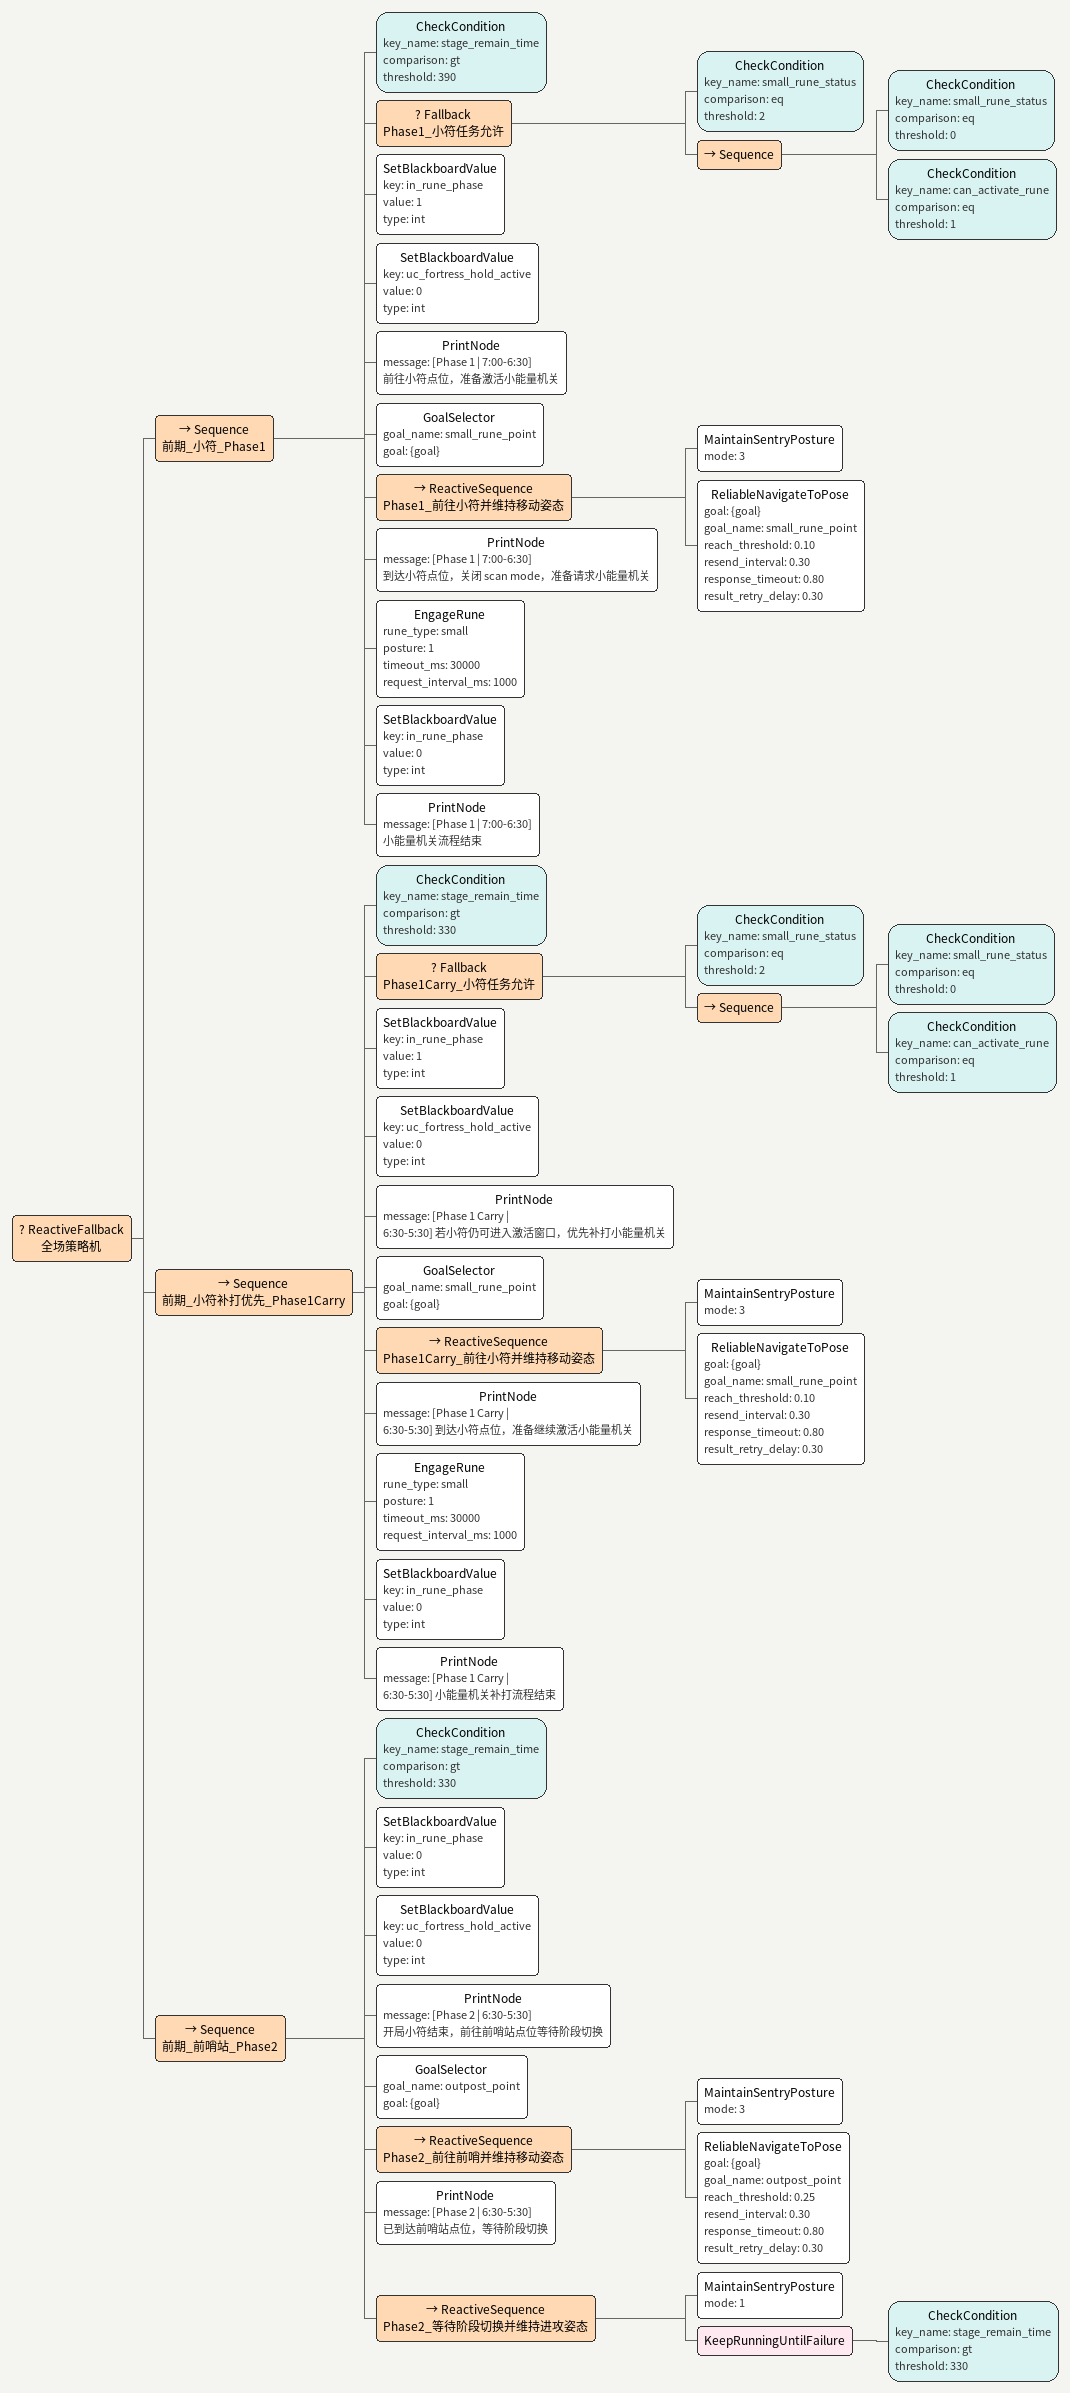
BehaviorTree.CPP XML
<ReactiveFallback name="全场策略机">
  <Sequence name="前期_小符_Phase1">
    <CheckCondition key_name="stage_remain_time" comparison="gt" threshold="390"/>
    <Fallback name="Phase1_小符任务允许">
      <CheckCondition key_name="small_rune_status" comparison="eq" threshold="2"/>
      <Sequence>
        <CheckCondition key_name="small_rune_status" comparison="eq" threshold="0"/>
        <CheckCondition key_name="can_activate_rune" comparison="eq" threshold="1"/>
      </Sequence>
    </Fallback>
    <SetBlackboardValue key="in_rune_phase" value="1" type="int"/>
    <SetBlackboardValue key="uc_fortress_hold_active" value="0" type="int"/>
    <PrintNode message="[Phase 1 | 7:00-6:30] 前往小符点位，准备激活小能量机关"/>
    <GoalSelector goal_name="small_rune_point" goal="{goal}"/>
    <ReactiveSequence name="Phase1_前往小符并维持移动姿态">
      <MaintainSentryPosture mode="3"/>
      <ReliableNavigateToPose goal="{goal}" goal_name="small_rune_point" reach_threshold="0.10" resend_interval="0.30" response_timeout="0.80" result_retry_delay="0.30"/>
    </ReactiveSequence>
    <PrintNode message="[Phase 1 | 7:00-6:30] 到达小符点位，关闭 scan mode，准备请求小能量机关"/>
    <EngageRune rune_type="small" posture="1" timeout_ms="30000" request_interval_ms="1000"/>
    <SetBlackboardValue key="in_rune_phase" value="0" type="int"/>
    <PrintNode message="[Phase 1 | 7:00-6:30] 小能量机关流程结束"/>
  </Sequence>
  <Sequence name="前期_小符补打优先_Phase1Carry">
    <CheckCondition key_name="stage_remain_time" comparison="gt" threshold="330"/>
    <Fallback name="Phase1Carry_小符任务允许">
      <CheckCondition key_name="small_rune_status" comparison="eq" threshold="2"/>
      <Sequence>
        <CheckCondition key_name="small_rune_status" comparison="eq" threshold="0"/>
        <CheckCondition key_name="can_activate_rune" comparison="eq" threshold="1"/>
      </Sequence>
    </Fallback>
    <SetBlackboardValue key="in_rune_phase" value="1" type="int"/>
    <SetBlackboardValue key="uc_fortress_hold_active" value="0" type="int"/>
    <PrintNode message="[Phase 1 Carry | 6:30-5:30] 若小符仍可进入激活窗口，优先补打小能量机关"/>
    <GoalSelector goal_name="small_rune_point" goal="{goal}"/>
    <ReactiveSequence name="Phase1Carry_前往小符并维持移动姿态">
      <MaintainSentryPosture mode="3"/>
      <ReliableNavigateToPose goal="{goal}" goal_name="small_rune_point" reach_threshold="0.10" resend_interval="0.30" response_timeout="0.80" result_retry_delay="0.30"/>
    </ReactiveSequence>
    <PrintNode message="[Phase 1 Carry | 6:30-5:30] 到达小符点位，准备继续激活小能量机关"/>
    <EngageRune rune_type="small" posture="1" timeout_ms="30000" request_interval_ms="1000"/>
    <SetBlackboardValue key="in_rune_phase" value="0" type="int"/>
    <PrintNode message="[Phase 1 Carry | 6:30-5:30] 小能量机关补打流程结束"/>
  </Sequence>
  <Sequence name="前期_前哨站_Phase2">
    <CheckCondition key_name="stage_remain_time" comparison="gt" threshold="330"/>
    <SetBlackboardValue key="in_rune_phase" value="0" type="int"/>
    <SetBlackboardValue key="uc_fortress_hold_active" value="0" type="int"/>
    <PrintNode message="[Phase 2 | 6:30-5:30] 开局小符结束，前往前哨站点位等待阶段切换"/>
    <GoalSelector goal_name="outpost_point" goal="{goal}"/>
    <ReactiveSequence name="Phase2_前往前哨并维持移动姿态">
      <MaintainSentryPosture mode="3"/>
      <ReliableNavigateToPose goal="{goal}" goal_name="outpost_point" reach_threshold="0.25" resend_interval="0.30" response_timeout="0.80" result_retry_delay="0.30"/>
    </ReactiveSequence>
    <PrintNode message="[Phase 2 | 6:30-5:30] 已到达前哨站点位，等待阶段切换"/>
    <ReactiveSequence name="Phase2_等待阶段切换并维持进攻姿态">
      <MaintainSentryPosture mode="1"/>
      <KeepRunningUntilFailure>
        <CheckCondition key_name="stage_remain_time" comparison="gt" threshold="330"/>
      </KeepRunningUntilFailure>
    </ReactiveSequence>
  </Sequence>
</ReactiveFallback>
